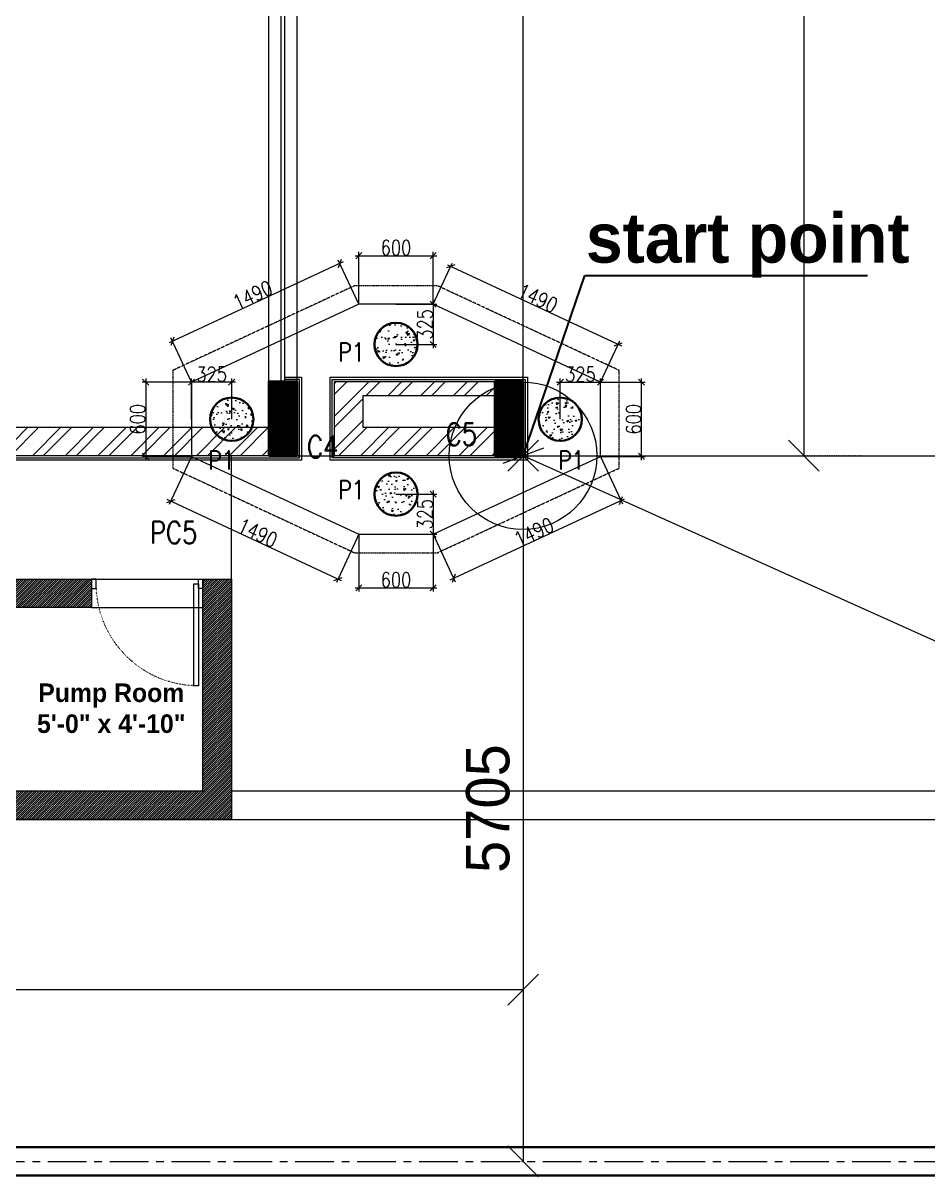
# Model space of a CAD drawing. Header units: metres. Extents: x 5205117 to 5948571, y 646915 to 1143748.
# Drawn here: x 5320907 to 5328219, y 1067800 to 1077128 of the extents above; entities that cross this region are included whole.
import ezdxf

# ---------------------------------------------------------------- set-up
doc = ezdxf.new("R2010")
doc.units = ezdxf.units.M
doc.header["$MEASUREMENT"] = 0
doc.header["$PDMODE"] = 35
doc.header["$PDSIZE"] = 10
for name, pattern in [('CENTER', [2, 1.25, -0.25, 0.25, -0.25]), ('CONTINOUS', [0]), ('DASHED', [0.75, 0.5, -0.25]), ('DOT', [0.25, 0, -0.25]), ('DOT2', [0.125, 0, -0.125]), ('HIDDEN', [0.375, 0.25, -0.125])]:
    doc.linetypes.add(name, pattern=pattern)
doc.layers.get('0').update_dxf_attribs({"color": 1, "linetype": 'DASHED', "lineweight": 30})
for name, color, linetype, lineweight in [('A-01-GF', 8, 'CONTINOUS', 0), ('A-Center line', 1, 'CENTER', 9), ('dim start point', 10, 'Continuous', 0), ('landscape lines', 7, 'Continuous', 0), ('plot 5', 7, 'Continuous', 30), ('road ht', 8, 'Continuous', 5), ('S-COLUMN & WALL', 5, 'Continuous', 30), ('S-COLUMN_H', 250, 'Continuous', 0), ('S-FOUND-EXCAVATION', 253, 'HIDDEN', 0), ('S-FOUND-FOOTING', 7, 'Continuous', 15), ('S-PILE', 96, 'Continuous', 30), ('S-TEXT', 7, 'Continuous', 0), ('S-TEXT COL.', 1, 'Continuous', 0), ('S-TEXT PILE', 7, 'Continuous', 0)]:
    doc.layers.add(name, color=color, linetype=linetype, lineweight=lineweight)
doc.layers.add('A-GF', color=8, linetype='Continuous', lineweight=0, transparency=0.5)
doc.styles.add('C-ROOM', font='arial.ttf')
doc.styles.add('CENTURY GOTHIC', font='GOTHIC.TTF')
doc.styles.add('SETU 1', font='romans.shx', dxfattribs={"width": 0.8})
doc.styles.get("Standard").update_dxf_attribs({"font": 'GOTHIC.TTF'})
doc.dimstyles.new('A-DIM 100', dxfattribs={"dimscale": 100, "dimtxt": 2.5, "dimasz": 1.5, "dimexe": 1, "dimexo": 1, "dimgap": 0.5, "dimtad": 1, "dimdec": 0, "dimrnd": 5, "dimzin": 3, "dimdsep": 46, "dimtxsty": 'C-ROOM', "dimblk1": 'ARCHTICK', "dimblk2": 'ARCHTICK', "dimsah": 1, "dimcen": 1.5, "dimdle": 1, "dimclrd": 256, "dimclre": 256, "dimclrt": 256, "dimadec": 0, "dimazin": 0, "dimtfac": 0.6, "dimtdec": 0, "dimtofl": 0, "dimtmove": 1, "dimatfit": 3, "dimfxl": 1, "dimtolj": 1, "dimtzin": 0, "dimlwd": -1, "dimlwe": -1, "dimarcsym": 0})
doc.dimstyles.get("Standard").update_dxf_attribs({"dimtxt": 2, "dimasz": 1, "dimexe": 0, "dimexo": 0, "dimgap": 0.1, "dimtad": 1, "dimdsep": 46, "dimtxsty": 'Standard', "dimblk": 'OBLIQUE', "dimcen": 0.1, "dimclrd": 256, "dimclre": 256, "dimclrt": 256, "dimadec": 0, "dimazin": 0, "dimtfac": 1, "dimtofl": 0, "dimtmove": 1, "dimatfit": 2, "dimldrblk": 'OPEN90', "dimfxl": 1, "dimtolj": 1, "dimtzin": 0, "dimlwd": -1, "dimlwe": -1, "dimarcsym": 0})
pattern_1 = [(45, (2505790.000507657, 714149.0825430695), (-6.629126073623882, 6.629126073623883), [])]

# ---------------------------------------------------------------- blocks, each defined once
blk = doc.blocks.new('d 1200')
at = {"layer": 'A-GF', "ltscale": 10}
for points in [[(-50, -5.82077e-11), (-50, 1099.999999999941), (-100, 1099.999999999941), (-100, -5.82077e-11)], [(-1200, -50), (-1200, 49.99999999994179), (-1150, 49.99999999994179), (-1150, -50)], [(0, -50), (0, 49.99999999994179), (-50, 49.99999999994179), (-50, -50)]]:
    blk.add_lwpolyline(points, close=True, dxfattribs=at)
at = {"layer": 'A-GF', "linetype": 'DOT', "ltscale": 2}
blk.add_arc((-50, -5.82077e-11), 1100, 90, 180, dxfattribs=at)
blk = doc.blocks.new('P2')
at = {"layer": 'S-PILE', "lineweight": 0}
h = blk.add_hatch(dxfattribs=at)
h.set_pattern_fill('AR-CONC', color=256, scale=20)
h.set_pattern_definition([(50, (0, 0), (143.4520365201507, -12.55042699651902), [15, -165]), (355, (0, 0), (-27.7502667226, 150.4384267400024), [12, -132]), (100.45144446, (11.9543362, -1.0458688), (115.7017693454224, 137.8879981937259), [12.74803839999999, -140.2284223999999]), (46.1842, (0, 40), (213.4482661343145, -33.10385615861531), [22.5, -247.5]), (96.63563549000003, (17.787349, 37.2413386), (186.9323891348456, 194.8237201549101), [19.1220684, -210.3427519999999]), (351.18416399, (0, 40), (186.9323890109546, 194.823720053998), [18, -198.0000002]), (21, (20, 30), (119.3814104236923, -80.52377813306776), [15, -165]), (326, (20, 30), (48.66306638431634, 145.0300090093706), [12, -132]), (71.45144474, (29.94845080000001, 23.2896852), (168.0444753459942, 64.50623056127077), [12.748038, -140.2284224]), (37.5, (0, 0), (2.431971063458133, 66.5787707662623), [0, -130.4, 0, -134, 0, -132.5]), (7.499999999999999, (0, 0), (52.61390748842972, 78.88234237647205), [0, -76.39999999999999, 0, -127.4, 0, -50.5]), (327.5, (-44.59999999999999, 0), (106.7644872344818, -4.510974346875951), [0, -50, 0, -156, 0, -207]), (317.5, (-64.6, 0), (116.6372338684772, 20.02099646646354), [0, -65, 0, -103.6, 0, -147])])
edge = h.paths.add_edge_path()
edge.add_arc((0, 0), 175, 0, 360)
at = {"layer": 'S-PILE'}
blk.add_circle((0, 0), 175, dxfattribs=at)
blk = doc.blocks.new('_Oblique')
at = {"color": 0, "linetype": 'ByBlock', "lineweight": -2}
blk.add_line((-0.5, -0.5), (0.5, 0.5), dxfattribs=at)
blk = doc.blocks.new('*D350')
at = {"layer": 'Defpoints', "color": 0, "transparency": 16777216}
for p in [(5323620.814533548, 1074855.437128156), (5322114.526432858, 1074555.593328443), (5322268.314533546, 1074225.437128156)]:
    blk.add_point(p, dxfattribs=at)
at = {"layer": 'S-TEXT', "transparency": 16777216}
blk.add_line((5323494.220909597, 1075198.260626296), (5322087.331956119, 1074542.926030591), dxfattribs=at)
at = {"layer": 'S-TEXT', "color": 9, "transparency": 16777216}
for p, q in [((5323620.814533548, 1074855.437128156), (5323454.359135006, 1075212.787805183)), ((5322268.314533546, 1074225.437128156), (5322101.859135005, 1074582.787805183))]:
    blk.add_line(p, q, dxfattribs=at)
at = {"layer": 'S-TEXT', "transparency": 16777216, "xscale": 50, "yscale": 50, "zscale": 50}
for p, rotation in [((5323467.026432858, 1075185.593328443), 24.97629519998797), ((5322114.526432858, 1074555.593328443), 204.976295199988)]:
    blk.add_blockref('_Oblique', p, dxfattribs=dict(at, rotation=rotation))
at = {"layer": 'S-TEXT', "color": 0, "lineweight": 0, "transparency": 16777216, "insert": (5322763.330620843, 1074929.514694711), "char_height": 120, "attachment_point": 5, "rotation": 24.976295199987995, "style": 'SETU 1'}
blk.add_mtext('\\A1;1490', dxfattribs=at)
blk = doc.blocks.new('*D351')
at = {"layer": 'Defpoints', "color": 0, "transparency": 16777216}
for p in [(5322268.314533546, 1073625.437128156), (5322099.539039554, 1073263.105611291), (5323620.814533547, 1072995.437128156)]:
    blk.add_point(p, dxfattribs=at)
at = {"layer": 'S-TEXT', "color": 9, "transparency": 16777216}
for p, q in [((5322268.314533546, 1073625.437128156), (5322086.871741701, 1073235.911134552)), ((5323620.814533547, 1072995.437128156), (5323439.371741701, 1072605.911134552))]:
    blk.add_line(p, q, dxfattribs=at)
at = {"layer": 'S-TEXT', "transparency": 16777216}
blk.add_line((5323479.233516293, 1072620.438313438), (5322072.344562815, 1073275.772909144), dxfattribs=at)
at = {"layer": 'S-TEXT', "transparency": 16777216, "xscale": 50, "yscale": 50, "zscale": 50}
for p, rotation in [((5322099.539039554, 1073263.105611291), 155.0237047999958), ((5323452.039039554, 1072633.105611291), 335.0237047999958)]:
    blk.add_blockref('_Oblique', p, dxfattribs=dict(at, rotation=rotation))
at = {"layer": 'S-TEXT', "color": 0, "lineweight": 0, "transparency": 16777216, "insert": (5322803.234851568, 1073007.026977559), "char_height": 120, "attachment_point": 5, "rotation": 335.0237047999958, "style": 'SETU 1'}
blk.add_mtext('\\A1;1490', dxfattribs=at)
blk = doc.blocks.new('*D352')
at = {"layer": 'Defpoints', "color": 0, "transparency": 16777216}
for p in [(5325573.314533547, 1073625.437128157), (5325739.358055435, 1073268.97067839), (5324220.814533547, 1072995.437128156)]:
    blk.add_point(p, dxfattribs=at)
at = {"layer": 'S-TEXT', "color": 9, "transparency": 16777216}
for p, q in [((5325573.314533547, 1073625.437128157), (5325752.025353287, 1073241.776201651)), ((5324220.814533547, 1072995.437128156), (5324399.525353287, 1072611.77620165))]:
    blk.add_line(p, q, dxfattribs=at)
at = {"layer": 'S-TEXT', "transparency": 16777216}
blk.add_line((5324359.663578696, 1072626.303380536), (5325766.552532175, 1073281.637976242), dxfattribs=at)
at = {"layer": 'S-TEXT', "transparency": 16777216, "xscale": 50, "yscale": 50, "zscale": 50}
for p, rotation in [((5325739.358055435, 1073268.97067839), 24.97629520000419), ((5324386.858055435, 1072638.970678389), 204.9762952000042)]:
    blk.add_blockref('_Oblique', p, dxfattribs=dict(at, rotation=rotation))
at = {"layer": 'S-TEXT', "color": 0, "lineweight": 0, "transparency": 16777216, "insert": (5325035.66224342, 1073012.892044657), "char_height": 120, "attachment_point": 5, "rotation": 24.97629520000419, "style": 'SETU 1'}
blk.add_mtext('\\A1;1490', dxfattribs=at)
blk = doc.blocks.new('*D353')
at = {"layer": 'Defpoints', "color": 0, "transparency": 16777216}
for p in [(5324220.814533547, 1074855.437128157), (5325715.763374712, 1074531.249918118), (5325573.314533547, 1074225.437128156)]:
    blk.add_point(p, dxfattribs=at)
at = {"layer": 'S-TEXT', "color": 9, "transparency": 16777216}
for p, q in [((5324220.814533547, 1074855.437128157), (5324375.930672563, 1075188.444394857)), ((5325573.314533547, 1074225.437128156), (5325728.430672564, 1074558.444394857))]:
    blk.add_line(p, q, dxfattribs=at)
at = {"layer": 'S-TEXT', "transparency": 16777216}
blk.add_line((5324336.068897972, 1075173.917215971), (5325742.95785145, 1074518.582620265), dxfattribs=at)
at = {"layer": 'S-TEXT', "transparency": 16777216, "xscale": 50, "yscale": 50, "zscale": 50}
for p, rotation in [((5324363.263374712, 1075161.249918118), 155.023704800012), ((5325715.763374712, 1074531.249918118), 335.023704800012)]:
    blk.add_blockref('_Oblique', p, dxfattribs=dict(at, rotation=rotation))
at = {"layer": 'S-TEXT', "color": 0, "lineweight": 0, "transparency": 16777216, "insert": (5325066.959186726, 1074905.171284386), "char_height": 120, "attachment_point": 5, "rotation": 335.023704800012, "style": 'SETU 1'}
blk.add_mtext('\\A1;1490', dxfattribs=at)
blk = doc.blocks.new('*D354')
at = {"layer": 'Defpoints', "color": 0, "transparency": 16777216}
for p in [(5324220.814533547, 1075248.068775503), (5323620.814533547, 1074855.437128156), (5324220.814533547, 1074855.437128156)]:
    blk.add_point(p, dxfattribs=at)
at = {"layer": 'S-TEXT', "color": 9, "transparency": 16777216}
for p, q in [((5323620.814533547, 1074855.437128156), (5323620.814533547, 1075278.068775503)), ((5324220.814533547, 1074855.437128156), (5324220.814533547, 1075278.068775503))]:
    blk.add_line(p, q, dxfattribs=at)
at = {"layer": 'S-TEXT', "transparency": 16777216}
blk.add_line((5323590.814533546, 1075248.068775503), (5324250.814533546, 1075248.068775503), dxfattribs=at)
at = {"layer": 'S-TEXT', "transparency": 16777216, "xscale": 50, "yscale": 50, "zscale": 50, "rotation": 180}
blk.add_blockref('_Oblique', (5323620.814533547, 1075248.068775503), dxfattribs=at)
at = {"layer": 'S-TEXT', "transparency": 16777216, "xscale": 50, "yscale": 50, "zscale": 50}
blk.add_blockref('_Oblique', (5324220.814533547, 1075248.068775503), dxfattribs=at)
at = {"layer": 'S-TEXT', "color": 0, "lineweight": 0, "transparency": 16777216, "insert": (5323920.814533546, 1075313.068775503), "char_height": 120, "attachment_point": 5, "style": 'SETU 1'}
blk.add_mtext('\\A1;600', dxfattribs=at)
blk = doc.blocks.new('*D355')
at = {"layer": 'Defpoints', "color": 0, "transparency": 16777216}
for p in [(5322268.314533548, 1074225.437128157), (5321898.479908043, 1073625.437128157), (5322268.314533548, 1073625.437128157)]:
    blk.add_point(p, dxfattribs=at)
at = {"layer": 'S-TEXT', "transparency": 16777216}
blk.add_line((5321898.479908043, 1074255.437128157), (5321898.479908043, 1073595.437128157), dxfattribs=at)
at = {"layer": 'S-TEXT', "color": 9, "transparency": 16777216}
for p, q in [((5322268.314533548, 1074225.437128157), (5321868.479908045, 1074225.437128157)), ((5322268.314533548, 1073625.437128157), (5321868.479908045, 1073625.437128157))]:
    blk.add_line(p, q, dxfattribs=at)
at = {"layer": 'S-TEXT', "transparency": 16777216, "xscale": 50, "yscale": 50, "zscale": 50}
for p, rotation in [((5321898.479908043, 1074225.437128157), 90), ((5321898.479908043, 1073625.437128157), 270)]:
    blk.add_blockref('_Oblique', p, dxfattribs=dict(at, rotation=rotation))
at = {"layer": 'S-TEXT', "color": 0, "lineweight": 0, "transparency": 16777216, "insert": (5321833.479908043, 1073925.437128155), "char_height": 120, "attachment_point": 5, "rotation": 90, "style": 'SETU 1'}
blk.add_mtext('\\A1;600', dxfattribs=at)
blk = doc.blocks.new('*D356')
at = {"layer": 'Defpoints', "color": 0, "transparency": 16777216}
for p in [(5325573.314533548, 1074225.437128157), (5325904.775721893, 1074225.437128157), (5325573.314533548, 1073625.437128157)]:
    blk.add_point(p, dxfattribs=at)
at = {"layer": 'S-TEXT', "transparency": 16777216}
blk.add_line((5325904.775721893, 1073595.437128157), (5325904.775721893, 1074255.437128157), dxfattribs=at)
at = {"layer": 'S-TEXT', "color": 9, "transparency": 16777216}
for p, q in [((5325573.314533548, 1074225.437128157), (5325934.775721893, 1074225.437128157)), ((5325573.314533548, 1073625.437128157), (5325934.775721893, 1073625.437128157))]:
    blk.add_line(p, q, dxfattribs=at)
at = {"layer": 'S-TEXT', "transparency": 16777216, "xscale": 50, "yscale": 50, "zscale": 50}
for p, rotation in [((5325904.775721893, 1074225.437128157), 90), ((5325904.775721893, 1073625.437128157), 270)]:
    blk.add_blockref('_Oblique', p, dxfattribs=dict(at, rotation=rotation))
at = {"layer": 'S-TEXT', "color": 0, "lineweight": 0, "transparency": 16777216, "insert": (5325839.775721891, 1073925.437128155), "char_height": 120, "attachment_point": 5, "rotation": 90, "style": 'SETU 1'}
blk.add_mtext('\\A1;600', dxfattribs=at)
blk = doc.blocks.new('*D357')
at = {"layer": 'Defpoints', "color": 0, "transparency": 16777216}
for p in [(5323620.814533547, 1072995.437128156), (5324220.814533547, 1072995.437128156), (5324220.814533547, 1072562.182128385)]:
    blk.add_point(p, dxfattribs=at)
at = {"layer": 'S-TEXT', "color": 9, "transparency": 16777216}
for p, q in [((5323620.814533547, 1072995.437128156), (5323620.814533547, 1072532.182128385)), ((5324220.814533547, 1072995.437128156), (5324220.814533547, 1072532.182128385))]:
    blk.add_line(p, q, dxfattribs=at)
at = {"layer": 'S-TEXT', "transparency": 16777216}
blk.add_line((5323590.814533546, 1072562.182128385), (5324250.814533546, 1072562.182128385), dxfattribs=at)
at = {"layer": 'S-TEXT', "transparency": 16777216, "xscale": 50, "yscale": 50, "zscale": 50, "rotation": 180}
blk.add_blockref('_Oblique', (5323620.814533547, 1072562.182128385), dxfattribs=at)
at = {"layer": 'S-TEXT', "transparency": 16777216, "xscale": 50, "yscale": 50, "zscale": 50}
blk.add_blockref('_Oblique', (5324220.814533547, 1072562.182128385), dxfattribs=at)
at = {"layer": 'S-TEXT', "color": 0, "lineweight": 0, "transparency": 16777216, "insert": (5323920.814533546, 1072627.182128385), "char_height": 120, "attachment_point": 5, "style": 'SETU 1'}
blk.add_mtext('\\A1;600', dxfattribs=at)
blk = doc.blocks.new('*D358')
at = {"layer": 'Defpoints', "color": 0, "transparency": 16777216}
for p in [(5323920.814533549, 1073320.437128157), (5323920.814533549, 1072995.437128156), (5324220.814533547, 1072995.437128156)]:
    blk.add_point(p, dxfattribs=at)
at = {"layer": 'S-TEXT', "color": 9, "transparency": 16777216}
for p, q in [((5323920.814533549, 1073320.437128157), (5324250.814533548, 1073320.437128157)), ((5323920.814533549, 1072995.437128156), (5324250.814533548, 1072995.437128156))]:
    blk.add_line(p, q, dxfattribs=at)
at = {"layer": 'S-TEXT', "transparency": 16777216}
blk.add_line((5324220.814533547, 1073350.437128157), (5324220.814533547, 1072965.437128156), dxfattribs=at)
at = {"layer": 'S-TEXT', "transparency": 16777216, "xscale": 50, "yscale": 50, "zscale": 50}
for p, rotation in [((5324220.814533547, 1073320.437128157), 90), ((5324220.814533547, 1072995.437128156), 270)]:
    blk.add_blockref('_Oblique', p, dxfattribs=dict(at, rotation=rotation))
at = {"layer": 'S-TEXT', "color": 0, "lineweight": 0, "transparency": 16777216, "insert": (5324155.814533546, 1073157.937128155), "char_height": 120, "attachment_point": 5, "rotation": 90, "style": 'SETU 1'}
blk.add_mtext('\\A1;325', dxfattribs=at)
blk = doc.blocks.new('*D359')
at = {"layer": 'Defpoints', "color": 0, "transparency": 16777216}
for p in [(5322268.314533546, 1074225.437128156), (5322268.314533546, 1073925.437128156), (5322593.314533547, 1073925.437128156)]:
    blk.add_point(p, dxfattribs=at)
at = {"layer": 'S-TEXT', "color": 9, "transparency": 16777216}
for p, q in [((5322268.314533546, 1073925.437128156), (5322268.314533546, 1074255.437128156)), ((5322593.314533547, 1073925.437128156), (5322593.314533547, 1074255.437128156))]:
    blk.add_line(p, q, dxfattribs=at)
at = {"layer": 'S-TEXT', "transparency": 16777216}
blk.add_line((5322623.314533546, 1074225.437128156), (5322238.314533547, 1074225.437128156), dxfattribs=at)
at = {"layer": 'S-TEXT', "transparency": 16777216, "xscale": 50, "yscale": 50, "zscale": 50, "rotation": 180}
blk.add_blockref('_Oblique', (5322268.314533546, 1074225.437128156), dxfattribs=at)
at = {"layer": 'S-TEXT', "transparency": 16777216, "xscale": 50, "yscale": 50, "zscale": 50}
blk.add_blockref('_Oblique', (5322593.314533547, 1074225.437128156), dxfattribs=at)
at = {"layer": 'S-TEXT', "color": 0, "lineweight": 0, "transparency": 16777216, "insert": (5322430.814533546, 1074290.437128156), "char_height": 120, "attachment_point": 5, "style": 'SETU 1'}
blk.add_mtext('\\A1;325', dxfattribs=at)
blk = doc.blocks.new('*D360')
at = {"layer": 'Defpoints', "color": 0, "transparency": 16777216}
for p in [(5323920.814533549, 1074855.437128157), (5323920.814533549, 1074530.437128157), (5324220.814533548, 1074530.437128157)]:
    blk.add_point(p, dxfattribs=at)
at = {"layer": 'S-TEXT', "transparency": 16777216}
blk.add_line((5324220.814533548, 1074885.437128157), (5324220.814533548, 1074500.437128157), dxfattribs=at)
at = {"layer": 'S-TEXT', "color": 9, "transparency": 16777216}
for p, q in [((5323920.814533549, 1074855.437128157), (5324250.814533549, 1074855.437128157)), ((5323920.814533549, 1074530.437128157), (5324250.814533549, 1074530.437128157))]:
    blk.add_line(p, q, dxfattribs=at)
at = {"layer": 'S-TEXT', "transparency": 16777216, "xscale": 50, "yscale": 50, "zscale": 50}
for p, rotation in [((5324220.814533548, 1074855.437128157), 90), ((5324220.814533548, 1074530.437128157), 270)]:
    blk.add_blockref('_Oblique', p, dxfattribs=dict(at, rotation=rotation))
at = {"layer": 'S-TEXT', "color": 0, "lineweight": 0, "transparency": 16777216, "insert": (5324155.814533547, 1074692.937128155), "char_height": 120, "attachment_point": 5, "rotation": 90, "style": 'SETU 1'}
blk.add_mtext('\\A1;325', dxfattribs=at)
blk = doc.blocks.new('*D361')
at = {"layer": 'Defpoints', "color": 0, "transparency": 16777216}
for p in [(5325573.314533547, 1074225.437128156), (5325248.314533546, 1073925.437128156), (5325573.314533547, 1073925.437128156)]:
    blk.add_point(p, dxfattribs=at)
at = {"layer": 'S-TEXT', "color": 9, "transparency": 16777216}
for p, q in [((5325248.314533546, 1073925.437128156), (5325248.314533546, 1074255.437128156)), ((5325573.314533547, 1073925.437128156), (5325573.314533547, 1074255.437128156))]:
    blk.add_line(p, q, dxfattribs=at)
at = {"layer": 'S-TEXT', "transparency": 16777216}
blk.add_line((5325218.314533547, 1074225.437128156), (5325603.314533546, 1074225.437128156), dxfattribs=at)
at = {"layer": 'S-TEXT', "transparency": 16777216, "xscale": 50, "yscale": 50, "zscale": 50, "rotation": 180}
blk.add_blockref('_Oblique', (5325248.314533546, 1074225.437128156), dxfattribs=at)
at = {"layer": 'S-TEXT', "transparency": 16777216, "xscale": 50, "yscale": 50, "zscale": 50}
blk.add_blockref('_Oblique', (5325573.314533547, 1074225.437128156), dxfattribs=at)
at = {"layer": 'S-TEXT', "color": 0, "lineweight": 0, "transparency": 16777216, "insert": (5325410.814533547, 1074290.437128156), "char_height": 120, "attachment_point": 5, "style": 'SETU 1'}
blk.add_mtext('\\A1;325', dxfattribs=at)
blk = doc.blocks.new('*D406')
at = {"layer": 'Defpoints', "color": 0, "ltscale": 5, "transparency": 16777216}
for p in [(5324948.314533546, 1073630.437128156), (5324948.314533546, 1073630.437128157), (5337616.874225063, 1067925.266908868)]:
    blk.add_point(p, dxfattribs=at)
at = {"layer": 'road ht', "color": 1, "ltscale": 5, "transparency": 16777216}
blk.add_line((5337616.874225063, 1067925.266908868), (5324948.314533546, 1073630.437128157), dxfattribs=at)
at = {"layer": 'road ht', "color": 1, "ltscale": 5, "transparency": 16777216, "xscale": 250, "yscale": 250, "zscale": 250}
for p, rotation in [((5324948.314533546, 1073630.437128157), 155.7560151484492), ((5337616.874225063, 1067925.266908868), 335.7560151484492)]:
    blk.add_blockref('_Oblique', p, dxfattribs=dict(at, rotation=rotation))
at = {"layer": 'road ht', "color": 1, "ltscale": 5, "transparency": 16777216, "insert": (5331399.130675095, 1071036.625545457), "char_height": 350, "attachment_point": 5, "rotation": 335.7560151484492}
blk.add_mtext('\\A1;13894', dxfattribs=at)
blk = doc.blocks.new('_Open90')
at = {"color": 0, "linetype": 'ByBlock', "lineweight": -2}
for p, q in [((-0.5, 0.5), (0, 0)), ((0, 0), (-1, 0)), ((0, 0), (-0.5, -0.5))]:
    blk.add_line(p, q, dxfattribs=at)
blk = doc.blocks.new('*D407')
at = {"layer": 'Defpoints', "color": 0, "ltscale": 5, "transparency": 16777216}
for p in [(5324948.314533546, 1073658.416816233), (5337616.874225041, 1073658.416816283), (5337616.874225041, 1073630.437128156)]:
    blk.add_point(p, dxfattribs=at)
at = {"layer": 'road ht', "linetype": 'DOT2', "ltscale": 5, "transparency": 16777216}
for p, q in [((5324948.314533546, 1073658.416816233), (5324948.314533546, 1073630.437128156)), ((5337616.874225041, 1073658.416816283), (5337616.874225041, 1073630.437128156))]:
    blk.add_line(p, q, dxfattribs=at)
at = {"layer": 'road ht', "color": 1, "ltscale": 5, "transparency": 16777216}
blk.add_line((5324948.314533546, 1073630.437128156), (5337616.874225041, 1073630.437128156), dxfattribs=at)
at = {"layer": 'road ht', "color": 1, "ltscale": 5, "transparency": 16777216, "xscale": 250, "yscale": 250, "zscale": 250, "rotation": 180}
blk.add_blockref('_Oblique', (5324948.314533546, 1073630.437128156), dxfattribs=at)
at = {"layer": 'road ht', "color": 1, "ltscale": 5, "transparency": 16777216, "xscale": 250, "yscale": 250, "zscale": 250}
blk.add_blockref('_Oblique', (5337616.874225041, 1073630.437128156), dxfattribs=at)
at = {"layer": 'road ht', "color": 1, "ltscale": 5, "transparency": 16777216, "insert": (5331282.594379294, 1073914.240663167), "char_height": 350, "attachment_point": 5}
blk.add_mtext('\\A1;12669', dxfattribs=at)
blk = doc.blocks.new('*D408')
at = {"layer": 'Defpoints', "color": 0, "ltscale": 5, "transparency": 16777216}
for p in [(5324809.75789046, 1073630.437128157), (5324718.570038137, 1067925.266908868), (5324948.31453355, 1067925.266908868)]:
    blk.add_point(p, dxfattribs=at)
at = {"layer": 'road ht', "linetype": 'DOT2', "ltscale": 5, "transparency": 16777216}
for p, q in [((5324809.75789046, 1073630.437128157), (5324948.31453355, 1073630.437128157)), ((5324718.570038137, 1067925.266908868), (5324948.31453355, 1067925.266908868))]:
    blk.add_line(p, q, dxfattribs=at)
at = {"layer": 'road ht', "color": 1, "ltscale": 5, "transparency": 16777216}
blk.add_line((5324948.31453355, 1073630.437128157), (5324948.31453355, 1067925.266908868), dxfattribs=at)
at = {"layer": 'road ht', "color": 1, "ltscale": 5, "transparency": 16777216, "xscale": 250, "yscale": 250, "zscale": 250}
for p, rotation in [((5324948.31453355, 1073630.437128157), 90), ((5324948.31453355, 1067925.266908868), 270)]:
    blk.add_blockref('_Oblique', p, dxfattribs=dict(at, rotation=rotation))
at = {"layer": 'road ht', "color": 1, "ltscale": 5, "transparency": 16777216, "insert": (5324664.510998539, 1070777.852018511), "char_height": 350, "attachment_point": 5, "rotation": 90}
blk.add_mtext('\\A1;5705', dxfattribs=at)
blk = doc.blocks.new('*D411')
at = {"layer": 'Defpoints', "color": 0, "ltscale": 5, "transparency": 16777216}
for p in [(5303338.314533548, 1069313.286205735), (5303338.314533548, 1069313.286205735), (5324948.314533549, 1069313.286205735)]:
    blk.add_point(p, dxfattribs=at)
at = {"layer": 'road ht', "color": 1, "ltscale": 5, "transparency": 16777216}
blk.add_line((5324948.314533549, 1069313.286205735), (5303338.314533548, 1069313.286205735), dxfattribs=at)
at = {"layer": 'road ht', "color": 1, "ltscale": 5, "transparency": 16777216, "xscale": 250, "yscale": 250, "zscale": 250, "rotation": 180}
blk.add_blockref('_Oblique', (5303338.314533548, 1069313.286205735), dxfattribs=at)
at = {"layer": 'road ht', "color": 1, "ltscale": 5, "transparency": 16777216, "xscale": 250, "yscale": 250, "zscale": 250}
blk.add_blockref('_Oblique', (5324948.314533549, 1069313.286205735), dxfattribs=at)
at = {"layer": 'road ht', "color": 1, "ltscale": 5, "transparency": 16777216, "insert": (5314143.314533549, 1069597.089740745), "char_height": 350, "attachment_point": 5}
blk.add_mtext('\\A1;21610', dxfattribs=at)
blk = doc.blocks.new('jkdfhjksh')
at = {"layer": 'A-01-GF', "lineweight": -2, "ltscale": 5}
h = blk.add_hatch(dxfattribs=at)
h.set_pattern_fill('ANSI32', color=256, scale=500, angle=180)
h.set_pattern_definition([(225, (0, 40543.84578141826), (132.5825214724776, -132.5825214724777), []), (225, (-88.38834750000001, 40543.84578141826), (132.5825214724776, -132.5825214724777), [])])
h.paths.add_polyline_path([(5322893.314533546, 1124074.282909575), (5322893.314533546, 1124809.282909575), (5318318.314533546, 1124809.282909575), (5318318.314533546, 1124074.282909575), (5318088.314533546, 1124074.282909575), (5318088.314533546, 1124809.282909575), (5315388.314533545, 1124809.282909575), (5315388.314533545, 1124074.282909575), (5315158.314533545, 1124074.282909575), (5315158.314533545, 1124924.282909575), (5323870.814533546, 1124924.282909575), (5323870.814533546, 1124824.282909575), (5323970.814533546, 1124824.282909575), (5323970.814533546, 1124924.282909575), (5324948.314533546, 1124924.282909575), (5324948.314533546, 1122959.282909575), (5322893.314533546, 1122959.282909575), (5322893.314533546, 1123074.282909575), (5324718.314533546, 1123074.282909575), (5324718.314533546, 1124694.282909575), (5323123.314533546, 1124694.282909575), (5323123.314533546, 1124074.282909575)])
h.paths.add_polyline_path([(5313353.314533544, 1124924.282909575), (5313353.314533544, 1124694.282909575), (5313723.314533547, 1124694.282909575), (5313723.314533547, 1124299.282909575), (5313353.314533544, 1124299.282909575), (5313353.314533544, 1124184.282909575), (5314043.314533545, 1124184.282909575), (5314043.314533545, 1124074.282909575), (5314158.314533544, 1124074.282909575), (5314158.314533544, 1124924.282909575)], flags=17)
h.paths.add_polyline_path([(5314043.314533545, 1124299.282909575), (5313838.314533547, 1124299.282909575), (5313838.314533547, 1124694.282909575), (5314043.314533545, 1124694.282909575)], flags=16)
h.paths.add_polyline_path([(5305918.314533546, 1117569.282909575), (5307928.314533547, 1117569.282909575), (5307928.314533547, 1116844.282909575), (5308043.314533547, 1116844.282909575), (5308043.314533547, 1117799.282909575), (5305688.314533547, 1117799.282909575), (5305688.314533547, 1114174.282909575), (5310348.314533546, 1114174.282909575), (5310348.314533546, 1114774.282909575), (5309748.314533546, 1114774.282909575), (5309748.314533546, 1117569.282909575), (5310348.314533546, 1117569.282909575), (5310348.314533546, 1119529.282909575), (5309518.314533546, 1119529.282909575), (5309518.314533546, 1117799.282909575), (5309068.314533546, 1117799.282909575), (5309068.314533546, 1117569.282909575), (5309518.314533546, 1117569.282909575), (5309518.314533546, 1116044.282909575), (5307928.314533547, 1116044.282909575), (5307928.314533547, 1115814.282909575), (5309518.314533546, 1115814.282909575), (5309518.314533546, 1114404.282909575), (5305918.314533546, 1114404.282909575)])
h.paths.add_polyline_path([(5310118.314533546, 1124924.282909575), (5309148.314533547, 1124924.282909575), (5309148.314533547, 1124694.282909575), (5309518.314533546, 1124694.282909575), (5309518.314533546, 1122059.282909575), (5307718.314533547, 1122059.282909575), (5307718.314533547, 1122659.282909575), (5307603.314533546, 1122659.282909575), (5307603.314533546, 1122059.282909575), (5305803.314533546, 1122059.282909575), (5305803.314533546, 1122659.282909575), (5305688.314533547, 1122659.282909575), (5305688.314533547, 1121829.282909575), (5318318.314533549, 1121829.282909575), (5318318.314533545, 1123074.282909575), (5318088.314533546, 1123074.282909575), (5318088.314533546, 1122059.282909575), (5314158.314533544, 1122059.282909588), (5314158.314533544, 1123174.282909575), (5314043.314533545, 1123174.282909575), (5314043.314533545, 1122059.282909588), (5311293.314533546, 1122059.282909588), (5311293.314533546, 1123274.282909575), (5311178.314533547, 1123274.282909575), (5311178.314533547, 1122059.282909575), (5309748.314533546, 1122059.282909575), (5309748.314533546, 1124184.282909575), (5311178.314533547, 1124184.282909575), (5311178.314533547, 1124074.282909575), (5311293.314533546, 1124074.282909575), (5311293.314533546, 1124299.282909575), (5309748.314533546, 1124299.282909575), (5309748.314533546, 1124694.282909575), (5310118.314533546, 1124694.282909575)])
h.paths.add_polyline_path([(5323423.314533546, 1114174.282909575), (5323423.314533546, 1114774.282909575), (5324948.314533546, 1114774.282909575), (5324948.314533546, 1114174.282909575)])
h.paths.add_polyline_path([(5323123.314533546, 1114174.282909575), (5317488.314533546, 1114174.282909575), (5317488.314533546, 1114774.282909575), (5318318.314533546, 1114774.282909575), (5318318.314533546, 1114404.282909575), (5322893.314533546, 1114404.282909575), (5322893.314533546, 1114774.282909575), (5323123.314533546, 1114774.282909575)])
h.paths.add_polyline_path([(5318088.314533546, 1114659.282909575), (5318088.314533546, 1114404.282909575), (5317603.314533546, 1114404.282909575), (5317603.314533546, 1114659.282909575)], flags=16)
h.paths.add_polyline_path([(5324718.314533546, 1114404.282909575), (5324718.314533546, 1114659.282909575), (5323653.314533546, 1114659.282909575), (5323653.314533546, 1114404.282909575)], flags=16)
h.paths.add_polyline_path([(5317488.314533546, 1117569.282909575), (5317488.314533546, 1119529.282909575), (5318318.314533546, 1119529.282909575), (5318318.314533546, 1117569.282909575)])
h.paths.add_polyline_path([(5317603.314533546, 1117799.282909575), (5317603.314533546, 1119299.282909575), (5318088.314533546, 1119299.282909575), (5318088.314533546, 1117799.282909575)], flags=16)
h.paths.add_polyline_path([(5300858.314533546, 1124924.282909575), (5308248.314533547, 1124924.282909575), (5308248.314533547, 1124694.282909575), (5307718.314533547, 1124694.282909575), (5307718.314533547, 1123559.282909575), (5307603.314533546, 1123559.282909575), (5307603.314533546, 1124694.282909575), (5305803.314533546, 1124694.282909575), (5305803.314533546, 1123659.282909575), (5305688.314533547, 1123659.282909575), (5305688.314533547, 1124694.282909575), (5301088.314533546, 1124694.282909575), (5301088.314533546, 1124324.282909575), (5300858.314533546, 1124324.282909575)])
h.paths.add_polyline_path([(5322893.314533546, 1121459.282909575), (5322893.314533546, 1122059.282909575), (5324948.314533546, 1122059.282909575), (5324948.314533546, 1121459.282909575)])
h.paths.add_polyline_path([(5323123.314533546, 1121574.282909575), (5323123.314533546, 1121829.282909575), (5324718.314533546, 1121829.282909575), (5324718.314533546, 1121574.282909575)], flags=16)
h.paths.add_polyline_path([(5300858.314533546, 1120599.282909575), (5305688.314533547, 1120599.282909575), (5305688.314533547, 1119299.282909575), (5305918.314533546, 1119299.282909575), (5305918.314533546, 1120829.282909575), (5301088.314533546, 1120829.282909575), (5301088.314533546, 1121199.282909575), (5300858.314533546, 1121199.282909575)])
h.paths.add_polyline_path([(5310233.314533546, 1117799.282909575), (5309748.314533546, 1117799.282909575), (5309748.314533546, 1119299.282909575), (5310233.314533546, 1119299.282909575)], flags=16)
h.paths.add_polyline_path([(5299058.314533547, 1120599.282909575), (5300558.314533547, 1120599.282909575), (5300558.314533547, 1121199.282909575), (5299058.314533547, 1121199.282909575)])
h.paths.add_polyline_path([(5299288.314533546, 1120829.282909575), (5300478.314533546, 1120829.282909575), (5300478.314533546, 1121084.282909575), (5299288.314533546, 1121084.282909575)], flags=16)
h.paths.add_polyline_path([(5299058.314533547, 1124924.282909575), (5300558.314533547, 1124924.282909575), (5300558.314533547, 1124324.282909575), (5299058.314533547, 1124324.282909575)])
h.paths.add_polyline_path([(5299288.314533546, 1124694.282909575), (5300478.314533546, 1124694.282909575), (5300478.314533546, 1124439.282909575), (5299288.314533546, 1124439.282909575)], flags=16)
h.paths.add_polyline_path([(5303338.314533546, 1120299.282909575), (5303338.314533546, 1119299.282909575), (5303568.314533546, 1119299.282909575), (5303568.314533546, 1120299.282909575)], flags=0)
h.paths.add_polyline_path([(5303338.314533546, 1114174.282909575), (5303568.314533546, 1114174.282909575), (5303568.314533546, 1117799.282909575), (5303338.314533546, 1117799.282909575)])
h.paths.add_polyline_path([(5309748.314533546, 1114659.282909575), (5310233.314533546, 1114659.282909575), (5310233.314533546, 1114404.282909575), (5309748.314533546, 1114404.282909575)], flags=16)
h = blk.add_hatch(dxfattribs=at)
h.set_pattern_fill('ANSI31', color=256, scale=75)
h.set_pattern_definition(pattern_1)
h.paths.add_polyline_path([(5323123.314533546, 1114174.282909575), (5323123.314533546, 1114774.282909575), (5322893.314533546, 1114774.282909575), (5322893.314533546, 1114174.282909575)])
h = blk.add_hatch(dxfattribs=at)
h.set_pattern_fill('ANSI31', color=256, scale=75)
h.set_pattern_definition(pattern_1)
h.paths.add_polyline_path([(5324948.314533546, 1114174.282909575), (5324948.314533546, 1114774.282909575), (5324718.314533546, 1114774.282909575), (5324718.314533546, 1114174.282909575)])
for p, q in [((5322893.314533546, 1114774.282909575), (5322893.314533546, 1121459.282909575)), ((5322993.314533546, 1114774.282909575), (5322993.314533546, 1121459.282909575)), ((5323023.314533546, 1114774.282909575), (5323023.314533546, 1121459.282909575)), ((5323123.314533546, 1114774.282909575), (5323123.314533546, 1121459.282909575)), ((5324948.314533546, 1114774.282909575), (5324948.314533546, 1121459.282909575)), ((5324948.314533546, 1114774.282909575), (5324948.314533546, 1121459.282909575)), ((5323123.314533546, 1114174.282909575), (5323423.314533546, 1114174.282909575)), ((5323123.314533546, 1114174.282909575), (5323423.314533546, 1114174.282909575))]:
    blk.add_line(p, q, dxfattribs=at)
for points in [[(5318188.314533547, 1114791.282909575), (5317471.314533547, 1114791.282909575), (5317471.314533547, 1114157.282909574), (5323140.314533547, 1114157.282909574), (5323140.314533547, 1114791.282909575), (5323023.314533546, 1114791.282909575), (5323023.314533546, 1114809.282909575), (5323158.314533547, 1114809.282909575), (5323158.314533547, 1114139.282909574), (5317453.314533546, 1114139.282909574), (5317453.314533546, 1114809.282909575), (5318188.314533547, 1114809.282909575)], [(5324983.314533547, 1114139.282909575), (5323388.314533547, 1114139.282909575), (5323388.314533547, 1114809.282909575), (5324983.314533547, 1114809.282909575)], [(5323123.314533546, 1114174.282909575), (5317488.314533546, 1114174.282909575), (5317488.314533546, 1114774.282909575), (5318318.314533546, 1114774.282909575), (5318318.314533546, 1114404.282909575), (5322893.314533546, 1114404.282909575), (5322893.314533546, 1114774.282909575), (5323123.314533546, 1114774.282909575)], [(5323123.314533546, 1114174.282909575), (5323123.314533546, 1114774.282909575), (5322893.314533546, 1114774.282909575), (5322893.314533546, 1114174.282909575)], [(5324965.314533547, 1114157.282909575), (5323406.314533547, 1114157.282909575), (5323406.314533547, 1114791.282909575), (5324965.314533547, 1114791.282909575)], [(5323423.314533546, 1114174.282909575), (5323423.314533546, 1114774.282909575), (5324948.314533546, 1114774.282909575), (5324948.314533546, 1114174.282909575)], [(5324948.314533546, 1114174.282909575), (5324948.314533546, 1114774.282909575), (5324718.314533546, 1114774.282909575), (5324718.314533546, 1114174.282909575)], [(5324718.314533546, 1114404.282909575), (5324718.314533546, 1114659.282909575), (5323653.314533546, 1114659.282909575), (5323653.314533546, 1114404.282909575)]]:
    blk.add_lwpolyline(points, close=True, dxfattribs=at)
blk = doc.blocks.new('*D423')
at = {"layer": 'Defpoints', "color": 0, "ltscale": 5, "transparency": 16777216}
for p in [(5327695.812909779, 1084380.437128158), (5327216.715327219, 1073630.437128157), (5327695.812909779, 1073630.437128157)]:
    blk.add_point(p, dxfattribs=at)
at = {"layer": 'road ht', "linetype": 'DOT2', "ltscale": 5, "transparency": 16777216}
for p, q in [((5327695.812909779, 1084380.437128158), (5327216.715327219, 1084380.437128158)), ((5327695.812909779, 1073630.437128157), (5327216.715327219, 1073630.437128157))]:
    blk.add_line(p, q, dxfattribs=at)
at = {"layer": 'road ht', "color": 1, "ltscale": 5, "transparency": 16777216}
blk.add_line((5327216.715327219, 1084380.437128158), (5327216.715327219, 1073630.437128157), dxfattribs=at)
at = {"layer": 'road ht', "color": 1, "ltscale": 5, "transparency": 16777216, "xscale": 250, "yscale": 250, "zscale": 250}
for p, rotation in [((5327216.715327219, 1084380.437128158), 90), ((5327216.715327219, 1073630.437128157), 270)]:
    blk.add_blockref('_Oblique', p, dxfattribs=dict(at, rotation=rotation))
at = {"layer": 'road ht', "color": 1, "ltscale": 5, "transparency": 16777216, "insert": (5326932.911792209, 1079005.437128156), "char_height": 350, "attachment_point": 5, "rotation": 90}
blk.add_mtext('\\A1;10750', dxfattribs=at)

msp = doc.modelspace()

# ---------------------------------------------------------------- hatches: boundary and pattern name
at = {"layer": 'road ht', "transparency": 33554559}
h = msp.add_hatch(dxfattribs=at)
h.set_pattern_fill('ANSI31', color=256, scale=100, angle=180)
h.set_pattern_definition([(225, (2943964.917347267, -117154.6295754014), (8.83883476483184, -8.838834764831851), [])])
h.paths.add_polyline_path([(5320844.272063568, 1072402.976315349), (5320844.272063568, 1070920.437455028), (5322360.970729187, 1070920.437455028), (5322360.970729187, 1072632.976315349), (5322590.970728233, 1072632.976315349), (5322590.970728233, 1070690.437455028), (5318618.301626518, 1070690.437455028), (5318618.301626518, 1071502.976315111), (5318848.301625564, 1071502.976315111), (5318848.301625564, 1070920.437455028), (5320729.272063569, 1070920.437455028), (5320729.272063569, 1072402.976315349), (5318618.301626518, 1072402.976315349), (5318618.301626518, 1072632.976315349), (5321460.970728233, 1072632.976315349), (5321460.970728233, 1072402.976315349)])
at = {"layer": 'S-COLUMN_H'}
h = msp.add_hatch(color=256, dxfattribs=at)
h.dxf.hatch_style = 1
h.paths.add_polyline_path([(5322893.314533546, 1074230.437128157), (5323123.314533546, 1074230.437128157), (5323123.314533546, 1073630.437128156), (5322893.314533546, 1073630.437128156)])
h = msp.add_hatch(color=256, dxfattribs=at)
h.dxf.hatch_style = 1
h.paths.add_polyline_path([(5324718.314533546, 1074230.437128157), (5324948.314533546, 1074230.437128157), (5324948.314533546, 1073630.437128157), (5324718.314533546, 1073630.437128157)])

# ---------------------------------------------------------------- linework, layer by layer
at = {"layer": 'A-Center line', "ltscale": 250}
msp.add_line((5289607.006874875, 1067925.266908868), (5338244.73995233, 1067925.266908868), dxfattribs=at)
at = {"layer": 'dim start point', "color": 1}
msp.add_circle((5324947.59639927, 1073630.437128295, -19.86746925993143), 596.1931915512072, dxfattribs=at)
at = {"layer": 'landscape lines', "ltscale": 0.01}
msp.add_line((5322590.970728233, 1072632.976315349), (5322590.970728233, 1073630.437128156), dxfattribs=at)
at = {"layer": 'plot 5'}
msp.add_lwpolyline([(5337846.874224975, 1080479.690638632), (5337846.874224975, 1067810.437127918), (5289851.874224975, 1067810.437128156), (5289850.517622307, 1068040.437127918), (5337616.874224976, 1068040.437127918), (5337616.874224976, 1080479.690638632), (5337846.874224975, 1080479.690638632)], dxfattribs=at)
at = {"layer": 'road ht', "transparency": 33554559}
for p, q in [((5321299.81395562, 1072632.976315349), (5322475.970729187, 1072632.976315349)), ((5321460.970728233, 1072402.976315349), (5322360.970729187, 1072402.976315349))]:
    msp.add_line(p, q, dxfattribs=at)
msp.add_lwpolyline([(5320844.272063568, 1072402.976315349), (5320844.272063568, 1070920.437455028), (5322360.970729187, 1070920.437455028), (5322360.970729187, 1072632.976315349), (5322590.970728233, 1072632.976315349), (5322590.970728233, 1070690.437455028), (5318618.301626518, 1070690.437455028), (5318618.301626518, 1071502.976315111), (5318848.301625564, 1071502.976315111), (5318848.301625564, 1070920.437455028), (5320729.272063569, 1070920.437455028), (5320729.272063569, 1072402.976315349), (5318618.301626518, 1072402.976315349), (5318618.301626518, 1072632.976315349), (5321460.970728233, 1072632.976315349), (5321460.970728233, 1072402.976315349)], close=True, dxfattribs=at)
for points in [[(5322590.970728233, 1070920.437127918), (5337616.874224976, 1070920.437127918)], [(5317718.303883865, 1070690.437127918), (5337616.874224976, 1070690.437127918)]]:
    msp.add_lwpolyline(points, dxfattribs=at)
at = {"layer": 'S-COLUMN & WALL', "ltscale": 5}
for points in [[(5322893.314533546, 1074230.437128157), (5323123.314533546, 1074230.437128157), (5323123.314533546, 1073630.437128156), (5322893.314533546, 1073630.437128156)], [(5324718.314533546, 1074230.437128157), (5324948.314533546, 1074230.437128157), (5324948.314533546, 1073630.437128157), (5324718.314533546, 1073630.437128157)]]:
    msp.add_lwpolyline(points, close=True, dxfattribs=at)
at = {"layer": 'S-FOUND-EXCAVATION'}
msp.add_lwpolyline([(5325723.314533547, 1074321.041296129), (5324254.036179872, 1075005.437128156), (5323587.592887223, 1075005.437128156), (5322118.314533547, 1074321.041296129), (5322118.314533547, 1073529.832960183), (5323587.592887223, 1072845.437128156), (5324254.036179872, 1072845.437128156), (5325723.314533547, 1073529.832960183), (5325723.314533547, 1074321.041296129)], dxfattribs=at)
at = {"layer": 'S-FOUND-FOOTING', "color": 5}
msp.add_lwpolyline([(5325573.314533547, 1073625.437128156), (5325573.314533547, 1074225.437128156), (5324220.814533547, 1074855.437128156), (5323620.814533547, 1074855.437128156), (5322268.314533546, 1074225.437128156), (5322268.314533546, 1073625.437128156), (5323620.814533547, 1072995.437128156), (5324220.814533547, 1072995.437128156), (5325573.314533547, 1073625.437128156), (5325573.314533547, 1074225.437128156)], dxfattribs=at)

# ---------------------------------------------------------------- block references
at = {"layer": 'A-01-GF'}
msp.add_blockref('jkdfhjksh', (0, -40543.84578141779), dxfattribs=at)
at = {"layer": 'road ht', "transparency": 33554559, "extrusion": (0, 0, -1), "xscale": 0.7500000000000018, "yscale": 0.7500000000000018, "zscale": -0.7500000000000018, "rotation": 180}
msp.add_blockref('d 1200', (-5322360.970729187, 1072595.476315349), dxfattribs=at)
at = {"layer": 'S-PILE', "xscale": -1, "rotation": 270}
for p in [(5323920.814533546, 1074530.437128156), (5325248.314533546, 1073925.437128156), (5323920.814533546, 1073320.437128156)]:
    msp.add_blockref('P2', p, dxfattribs=at)
at = {"layer": 'S-PILE', "rotation": 90.00000000000003}
msp.add_blockref('P2', (5322593.314533547, 1073925.437128156), dxfattribs=at)

# ---------------------------------------------------------------- texts
at = {"layer": 'dim start point', "insert": (5325455.125927519, 1075070.972745769), "char_height": 400, "width": 20351.47510333377, "attachment_point": 7, "rotation": 359.9857878702954, "style": 'CENTURY GOTHIC'}
msp.add_mtext('{\\fCentury Gothic|b1|i0|c0|p34;\\C1;start point }', dxfattribs=at)
at = {"layer": 'road ht', "transparency": 33554559, "insert": (5321620.021259279, 1071588.494442932), "char_height": 150, "width": 5030.203356218762, "attachment_point": 5, "style": 'CENTURY GOTHIC'}
msp.add_mtext('\\pxqc;{\\fCentury Gothic|b1|i0|c0|p34;Pump Room\\P5\'-0" x 4\'-10"}', dxfattribs=at)
at = {"layer": 'S-TEXT COL.', "color": 1, "true_color": 0xe61414, "style": 'SETU 1', "width": 0.8}
for s, p in [('C5', (5324323.283514068, 1073714.217523851)), ('C4', (5323201.836711537, 1073612.906802798))]:
    msp.add_text(s, height=180, dxfattribs=at).set_placement(p)
at = {"layer": 'S-TEXT COL.', "color": 7, "style": 'SETU 1', "width": 0.8}
msp.add_text('PC5', height=180, dxfattribs=at).set_placement((5321932.525531979, 1072920.017784885))
at = {"layer": 'S-TEXT PILE', "style": 'SETU 1', "width": 0.8}
for p in [(5323455.253920145, 1074393.714314657), (5322404.050135633, 1073518.942078265), (5325231.864645745, 1073518.942078265), (5323455.253920145, 1073279.667676371)]:
    msp.add_text('P1', height=150, dxfattribs=at).set_placement(p)

# ---------------------------------------------------------------- dimensions: what is measured, and where the dimension line sits
at = {"layer": 'road ht', "color": 12, "ltscale": 5}
for base, p1, p2, picture, middle in [((5327216.715327219, 1073630.437128157), (5327695.812909777, 1084380.437128157), (5327695.812909777, 1073630.437128156), '*D423', (5326932.911792209, 1079005.437128156)), ((5324948.31453355, 1067925.266908868), (5324809.757890458, 1073630.437128156), (5324718.570038135, 1067925.266908868), '*D408', (5324664.510998539, 1070777.852018511))]:
    dim = msp.add_linear_dim(base=base, p1=p1, p2=p2, angle=90, dimstyle='Standard', override={"dimtxt": 350, "dimasz": 250, "dimgap": 100, "dimdec": 0, "dimclrd": 1, "dimclrt": 1, "dimtdec": 0, "dimfxl": 0.1}, dxfattribs=at)
    dim.commit()
    dim.dimension.update_dxf_attribs({"geometry": picture, "text_midpoint": middle})
for p1, p2, distance, picture, middle in [((5324948.314533546, 1073658.416816233), (5337616.874225041, 1073658.416816283), -27.97968812705949, '*D407', (5331282.594379294, 1073914.240663167)), ((5337616.874225063, 1067925.266908868), (5324948.314533546, 1073630.437128156), -8.494153337605348e-10, '*D406', (5331399.130675095, 1071036.625545457)), ((5324948.314533549, 1069313.286205735), (5303338.314533548, 1069313.286205735), 0, '*D411', (5314143.314533549, 1069597.089740745))]:
    dim = msp.add_aligned_dim(p1=p1, p2=p2, distance=distance, dimstyle='Standard', override={"dimtxt": 350, "dimasz": 250, "dimgap": 100, "dimdec": 0, "dimclrd": 1, "dimclrt": 1, "dimtdec": 0, "dimfxl": 0.1}, dxfattribs=at)
    dim.commit()
    dim.dimension.update_dxf_attribs({"geometry": picture, "text_midpoint": middle})
at = {"layer": 'S-TEXT', "lineweight": 0}
for base, p1, p2, angle, picture, middle in [((5324220.814533547, 1075248.068775503), (5323620.814533547, 1074855.437128156), (5324220.814533547, 1074855.437128156), 180, '*D354', (5323920.814533546, 1075313.068775503)), ((5324220.814533548, 1074530.437128157), (5323920.814533546, 1074855.437128156), (5323920.814533546, 1074530.437128156), 90, '*D360', (5324155.814533547, 1074692.937128155)), ((5322268.314533546, 1074225.437128156), (5322593.314533547, 1073925.437128156), (5322268.314533546, 1073925.437128156), 180, '*D359', (5322430.814533546, 1074290.437128156)), ((5325573.314533547, 1074225.437128156), (5325248.314533546, 1073925.437128156), (5325573.314533547, 1073925.437128156), 180, '*D361', (5325410.814533547, 1074290.437128156)), ((5321898.479908043, 1073625.437128157), (5322268.314533546, 1074225.437128156), (5322268.314533546, 1073625.437128156), 90, '*D355', (5321833.479908043, 1073925.437128155)), ((5325904.775721893, 1074225.437128157), (5325573.314533547, 1073625.437128156), (5325573.314533547, 1074225.437128156), 90, '*D356', (5325839.775721891, 1073925.437128155)), ((5324220.814533547, 1072995.437128156), (5323920.814533546, 1073320.437128156), (5323920.814533546, 1072995.437128156), 90, '*D358', (5324155.814533546, 1073157.937128155)), ((5324220.814533547, 1072562.182128385), (5323620.814533547, 1072995.437128156), (5324220.814533547, 1072995.437128156), 180, '*D357', (5323920.814533546, 1072627.182128385))]:
    dim = msp.add_linear_dim(base=base, p1=p1, p2=p2, angle=angle, dimstyle='A-DIM 100', override={"dimtxt": 1.199999999999999, "dimasz": 0.5, "dimexe": 0.3, "dimexo": 0, "dimgap": 0.05, "dimtxsty": 'SETU 1', "dimblk1": 'Oblique', "dimblk2": 'Oblique', "dimdle": 0.3, "dimclre": 9, "dimclrt": 0}, dxfattribs=at)
    dim.commit()
    dim.dimension.update_dxf_attribs({"geometry": picture, "text_midpoint": middle})
for p1, p2, distance, picture, middle in [((5323620.814533547, 1074855.437128156), (5322268.314533546, 1074225.437128156), -364.2168262190283, '*D350', (5322763.330620843, 1074929.514694711)), ((5324220.814533547, 1074855.437128156), (5325573.314533547, 1074225.437128156), 337.3620234314526, '*D353', (5325066.959186726, 1074905.171284386)), ((5323620.814533547, 1072995.437128156), (5322268.314533546, 1073625.437128156), 399.7115153279245, '*D351', (5322803.234851568, 1073007.026977559)), ((5324220.814533547, 1072995.437128156), (5325573.314533547, 1073625.437128156), -393.24137748957475, '*D352', (5325035.66224342, 1073012.892044657))]:
    dim = msp.add_aligned_dim(p1=p1, p2=p2, distance=distance, dimstyle='A-DIM 100', override={"dimtxt": 1.199999999999999, "dimasz": 0.5, "dimexe": 0.3, "dimexo": 0, "dimgap": 0.05, "dimtxsty": 'SETU 1', "dimblk1": 'Oblique', "dimblk2": 'Oblique', "dimdle": 0.3, "dimclre": 9, "dimclrt": 0}, dxfattribs=at)
    dim.commit()
    dim.dimension.update_dxf_attribs({"geometry": picture, "text_midpoint": middle})

# ---------------------------------------------------------------- leaders
at = {"layer": 'dim start point'}
msp.add_leader([(5324948.314533653, 1073630.43712847), (5325446.708293667, 1075088.877313518), (5327731.319114106, 1075087.986640652)], dimstyle='Standard', override={"dimasz": 0.15, "dimgap": 0.05, "dimtad": 0, "dimlwd": -2}, dxfattribs=at)

doc.saveas('drawing.dxf')
